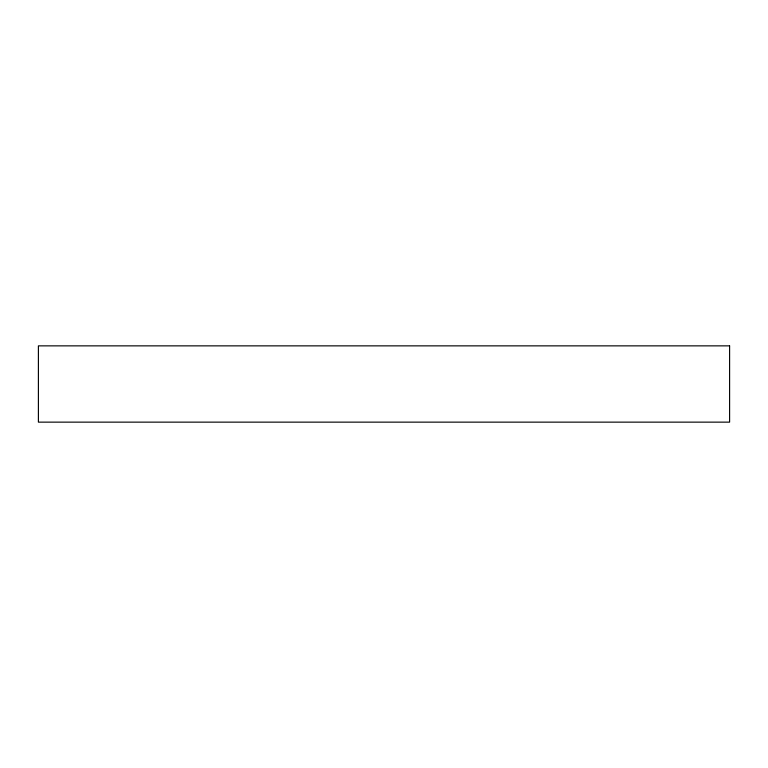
<?xml version="1.0" encoding="UTF-8"?>
<svg xmlns="http://www.w3.org/2000/svg" width="768" height="768" viewBox="0 0 768 768"><rect width="100%" height="100%" fill="white"/><g stroke="black" fill="none" stroke-linecap="round" stroke-linejoin="round"><path stroke-width="1.15" d="M729.6 345.859L38.4 345.859L38.4 422.141L729.6 422.141L729.6 345.859"/></g></svg>
